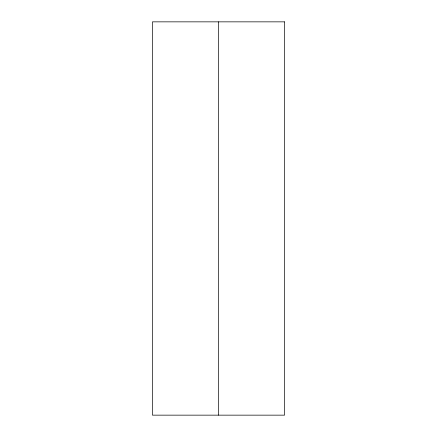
<?xml version="1.0" encoding="UTF-8"?>
<svg xmlns="http://www.w3.org/2000/svg" width="437" height="437" viewBox="0 0 437 437"><rect width="100%" height="100%" fill="white"/><g stroke="black" fill="none" stroke-linecap="round" stroke-linejoin="round"><path stroke-width="0.66" d="M218.347 21.85L218.347 415.15M284.563 21.85L152.437 21.85L152.437 415.15L284.563 415.15L284.563 21.85"/></g></svg>
